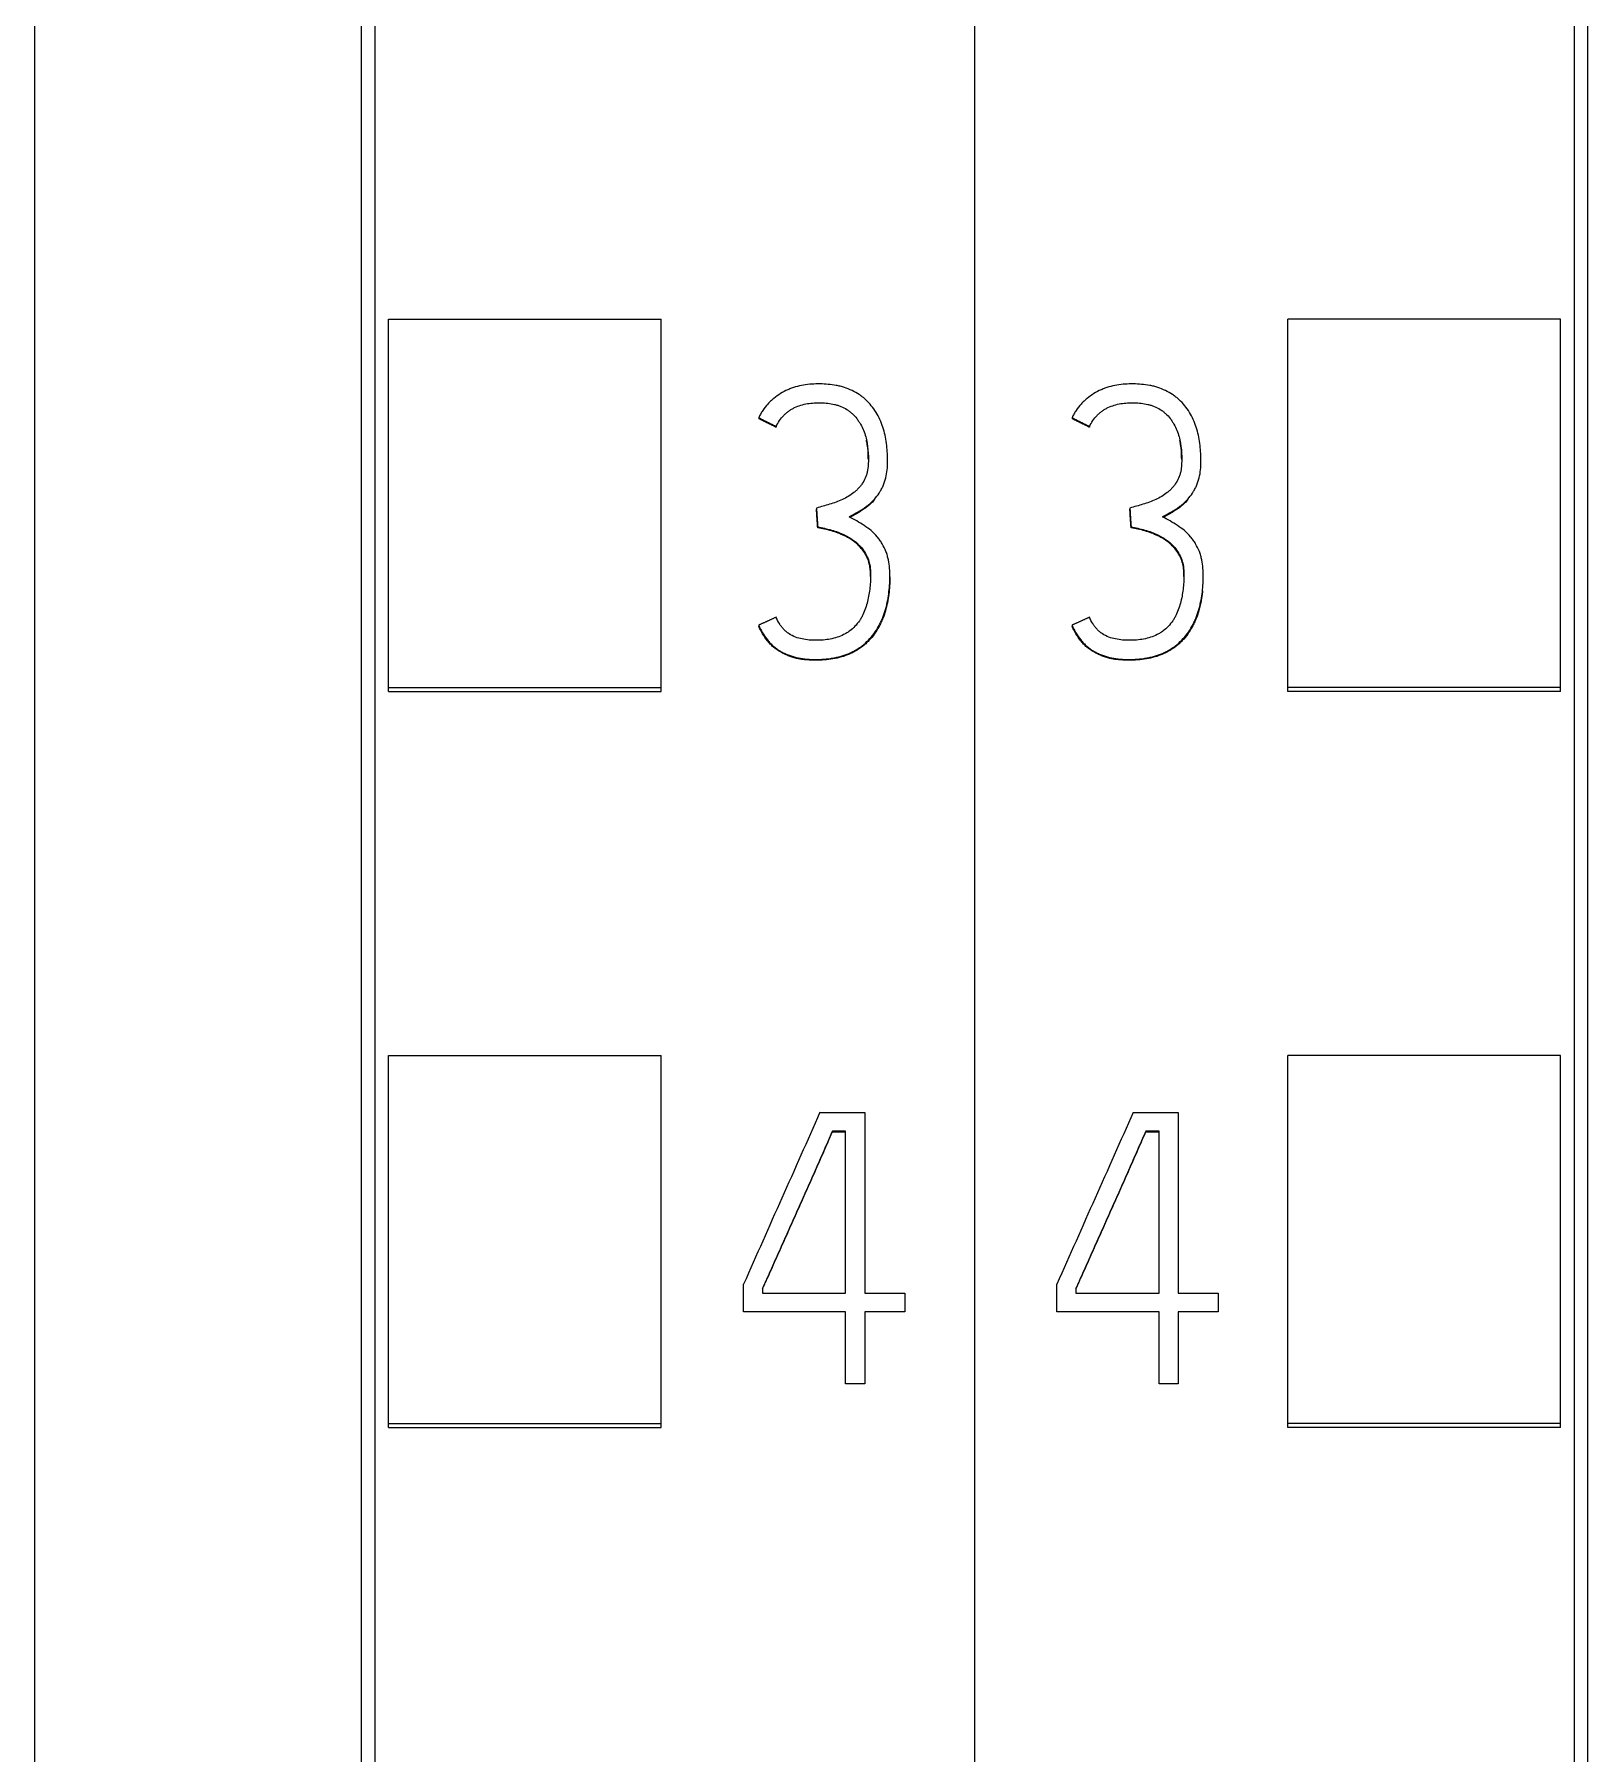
# Model space of a CAD drawing. Header units: millimetres. Extents: x 4137 to 6698, y 1400 to 3585.
# Drawn here: x 5243.75 to 5255.15, y 3330.13 to 3342.75 of the extents above; entities that cross this region are included whole.
import ezdxf

# ---------------------------------------------------------------- set-up
doc = ezdxf.new("R2010")
doc.units = ezdxf.units.MM
doc.layers.add('000-PI-Oprema', color=30, linetype='Continuous', lineweight=5)

msp = doc.modelspace()

# ---------------------------------------------------------------- linework, layer by layer
at = {"layer": '000-PI-Oprema', "color": 0, "linetype": 'ByBlock', "lineweight": 0}
for p, q in [((5250.648, 3360.459), (5250.648, 3247.041)), ((5250.648, 3360.459), (5250.648, 3247.041)), ((5246.248, 3249.363), (5246.248, 3358.178)), ((5255.048, 3358.178), (5255.048, 3249.363)), ((5246.348, 3337.956), (5246.348, 3340.659)), ((5246.348, 3340.659), (5248.348, 3340.659)), ((5248.348, 3337.956), (5248.348, 3340.659)), ((5252.948, 3337.956), (5252.948, 3340.659)), ((5254.948, 3340.659), (5252.948, 3340.659)), ((5254.948, 3337.956), (5254.948, 3340.659)), ((5249.064, 3339.936), (5249.064, 3339.929)), ((5251.364, 3339.936), (5251.364, 3339.929)), ((5249.192, 3339.872), (5249.192, 3339.866)), ((5251.492, 3339.872), (5251.492, 3339.866)), ((5250.01, 3339.618), (5250.01, 3339.624)), ((5252.31, 3339.618), (5252.31, 3339.624)), ((5249.488, 3339.273), (5249.488, 3339.266)), ((5251.788, 3339.273), (5251.788, 3339.266)), ((5249.497, 3339.135), (5249.497, 3339.128)), ((5251.797, 3339.135), (5251.797, 3339.128)), ((5250.027, 3338.768), (5250.027, 3338.774)), ((5252.327, 3338.768), (5252.327, 3338.774)), ((5249.064, 3338.414), (5249.064, 3338.407)), ((5251.364, 3338.414), (5251.364, 3338.407)), ((5246.348, 3337.927), (5246.348, 3337.956)), ((5246.348, 3337.956), (5248.348, 3337.956)), ((5246.348, 3337.927), (5248.348, 3337.927)), ((5248.348, 3337.927), (5248.348, 3337.956)), ((5252.948, 3337.927), (5252.948, 3337.956)), ((5254.948, 3337.956), (5252.948, 3337.956)), ((5254.948, 3337.927), (5252.948, 3337.927)), ((5254.948, 3337.927), (5254.948, 3337.956)), ((5246.348, 3332.555), (5246.348, 3335.257)), ((5246.348, 3335.257), (5248.348, 3335.257)), ((5248.348, 3332.555), (5248.348, 3335.257)), ((5252.948, 3332.555), (5252.948, 3335.257)), ((5254.948, 3335.257), (5252.948, 3335.257)), ((5254.948, 3332.555), (5254.948, 3335.257)), ((5249.513, 3334.839), (5249.843, 3334.839)), ((5249.843, 3334.839), (5249.843, 3333.513)), ((5251.813, 3334.839), (5252.143, 3334.839)), ((5252.143, 3334.839), (5252.143, 3333.513)), ((5249.605, 3334.701), (5249.605, 3334.695)), ((5249.702, 3334.701), (5249.605, 3334.701)), ((5249.605, 3334.695), (5249.702, 3334.695)), ((5249.702, 3333.513), (5249.702, 3334.701)), ((5251.905, 3334.701), (5251.905, 3334.695)), ((5252.002, 3334.701), (5251.905, 3334.701)), ((5251.905, 3334.695), (5252.002, 3334.695)), ((5252.002, 3333.513), (5252.002, 3334.701)), ((5248.953, 3333.375), (5248.953, 3333.579)), ((5249.092, 3333.549), (5249.092, 3333.513)), ((5249.092, 3333.513), (5249.702, 3333.513)), ((5249.843, 3333.513), (5250.137, 3333.513)), ((5250.137, 3333.513), (5250.137, 3333.375)), ((5251.253, 3333.375), (5251.253, 3333.579)), ((5251.392, 3333.549), (5251.392, 3333.513)), ((5251.392, 3333.513), (5252.002, 3333.513)), ((5252.143, 3333.513), (5252.437, 3333.513)), ((5252.437, 3333.513), (5252.437, 3333.375)), ((5249.702, 3333.375), (5248.953, 3333.375)), ((5249.702, 3332.847), (5249.702, 3333.375)), ((5249.843, 3333.375), (5249.843, 3332.847)), ((5250.137, 3333.375), (5249.843, 3333.375)), ((5252.002, 3333.375), (5251.253, 3333.375)), ((5252.002, 3332.847), (5252.002, 3333.375)), ((5252.143, 3333.375), (5252.143, 3332.847)), ((5252.437, 3333.375), (5252.143, 3333.375)), ((5249.843, 3332.847), (5249.702, 3332.847)), ((5252.143, 3332.847), (5252.002, 3332.847)), ((5246.348, 3332.527), (5246.348, 3332.555)), ((5246.348, 3332.555), (5248.348, 3332.555)), ((5246.348, 3332.527), (5248.348, 3332.527)), ((5248.348, 3332.527), (5248.348, 3332.555)), ((5252.948, 3332.527), (5252.948, 3332.555)), ((5254.948, 3332.555), (5252.948, 3332.555)), ((5254.948, 3332.527), (5252.948, 3332.527)), ((5254.948, 3332.527), (5254.948, 3332.555))]:
    msp.add_line(p, q, dxfattribs=at)
at = {"layer": '000-PI-Oprema', "color": 18, "linetype": 'ByBlock', "lineweight": 0, "true_color": 0x000000}
for centre, major_axis, ratio, start_param, end_param in [((5234.589, 3236.424), (452.614, 1023.309), 0.023466, 1.484858, 1.486095), ((5237.794, 3242.471), (438.421, 990.891), 0.022739, 1.487509, 1.488786)]:
    msp.add_ellipse(centre, major_axis=major_axis, ratio=ratio, start_param=start_param, end_param=end_param, dxfattribs=at)
at = {"layer": '000-PI-Oprema', "color": 0, "linetype": 'ByBlock', "lineweight": 0}
for points, knots in [([(5246.148, 3249.078), (5246.148, 3252.418), (5246.148, 3260.383), (5246.148, 3273.023), (5246.148, 3288.509), (5246.148, 3302.803), (5246.148, 3317.013), (5246.148, 3331.58), (5246.148, 3345.75), (5246.148, 3355.32), (5246.148, 3358.364)], [0, 0, 0, 0, 0.091483, 0.21812, 0.346206, 0.515858, 0.610111, 0.736264, 0.916066, 1, 1, 1, 1]), ([(5255.148, 3358.364), (5255.148, 3355.32), (5255.148, 3345.75), (5255.148, 3331.58), (5255.148, 3317.013), (5255.148, 3302.803), (5255.148, 3288.509), (5255.148, 3273.023), (5255.148, 3260.383), (5255.148, 3252.418), (5255.148, 3249.078)], [0, 0, 0, 0, 0.083934, 0.263736, 0.389889, 0.484142, 0.653794, 0.78188, 0.908517, 1, 1, 1, 1]), ([(5243.748, 3355.298), (5243.748, 3353.275), (5243.748, 3344.726), (5243.748, 3331.58), (5243.748, 3317.013), (5243.748, 3302.803), (5243.748, 3288.509), (5243.748, 3273.023), (5243.748, 3260.265), (5243.748, 3251.383), (5243.748, 3247.126), (5243.748, 3246.328)], [0, 0, 0, 0, 0.055935, 0.236292, 0.362833, 0.457376, 0.627551, 0.756032, 0.883059, 0.978086, 1, 1, 1, 1]), ([(5249.727, 3339.209), (5249.745, 3339.218), (5249.763, 3339.228), (5249.797, 3339.247), (5249.814, 3339.257), (5249.839, 3339.274), (5249.847, 3339.28), (5249.863, 3339.292), (5249.871, 3339.298), (5249.886, 3339.311), (5249.893, 3339.318), (5249.907, 3339.332), (5249.914, 3339.34), (5249.934, 3339.363), (5249.946, 3339.379), (5249.961, 3339.405), (5249.966, 3339.414), (5249.975, 3339.432), (5249.979, 3339.441), (5249.99, 3339.47), (5249.996, 3339.489), (5250.004, 3339.528), (5250.007, 3339.548), (5250.009, 3339.589), (5250.01, 3339.609), (5250.01, 3339.649), (5250.009, 3339.669), (5250.005, 3339.728), (5250, 3339.768), (5249.987, 3339.827), (5249.981, 3339.847), (5249.969, 3339.885), (5249.955, 3339.923), (5249.936, 3339.958), (5249.915, 3339.993), (5249.903, 3340.009), (5249.878, 3340.04), (5249.857, 3340.062), (5249.834, 3340.082), (5249.818, 3340.094), (5249.81, 3340.1), (5249.768, 3340.128), (5249.731, 3340.145), (5249.683, 3340.161), (5249.673, 3340.164), (5249.653, 3340.169), (5249.624, 3340.175), (5249.574, 3340.182), (5249.534, 3340.184), (5249.493, 3340.184), (5249.473, 3340.184), (5249.413, 3340.18), (5249.373, 3340.173), (5249.325, 3340.159), (5249.315, 3340.156), (5249.296, 3340.149), (5249.287, 3340.145), (5249.259, 3340.133), (5249.223, 3340.114), (5249.19, 3340.091), (5249.166, 3340.072), (5249.159, 3340.065), (5249.144, 3340.051), (5249.137, 3340.044), (5249.117, 3340.021), (5249.104, 3340.006), (5249.088, 3339.981), (5249.082, 3339.972), (5249.073, 3339.954), (5249.068, 3339.945), (5249.064, 3339.936)], [0, 0, 0, 0, 0.03125, 0.03125, 0.0625, 0.0625, 0.078125, 0.078125, 0.09375, 0.09375, 0.109375, 0.109375, 0.125, 0.125, 0.15625, 0.15625, 0.171875, 0.171875, 0.1875, 0.1875, 0.21875, 0.21875, 0.25, 0.25, 0.28125, 0.28125, 0.3125, 0.3125, 0.375, 0.375, 0.40625, 0.40625, 0.4375, 0.46875, 0.46875, 0.5, 0.5, 0.53125, 0.546875, 0.546875, 0.5625, 0.5625, 0.625, 0.625, 0.640625, 0.640625, 0.65625, 0.6875, 0.71875, 0.71875, 0.75, 0.75, 0.8125, 0.8125, 0.828125, 0.828125, 0.84375, 0.84375, 0.875, 0.90625, 0.90625, 0.921875, 0.921875, 0.9375, 0.9375, 0.96875, 0.96875, 0.984375, 0.984375, 1, 1, 1, 1]), ([(5252.027, 3339.209), (5252.045, 3339.218), (5252.063, 3339.228), (5252.097, 3339.247), (5252.114, 3339.257), (5252.139, 3339.274), (5252.147, 3339.28), (5252.163, 3339.292), (5252.171, 3339.298), (5252.186, 3339.311), (5252.193, 3339.318), (5252.207, 3339.332), (5252.214, 3339.34), (5252.234, 3339.363), (5252.246, 3339.379), (5252.261, 3339.405), (5252.266, 3339.414), (5252.275, 3339.432), (5252.279, 3339.441), (5252.29, 3339.47), (5252.296, 3339.489), (5252.304, 3339.528), (5252.307, 3339.548), (5252.309, 3339.589), (5252.31, 3339.609), (5252.31, 3339.649), (5252.309, 3339.669), (5252.305, 3339.728), (5252.3, 3339.768), (5252.287, 3339.827), (5252.281, 3339.847), (5252.269, 3339.885), (5252.255, 3339.923), (5252.236, 3339.958), (5252.215, 3339.993), (5252.203, 3340.009), (5252.178, 3340.04), (5252.157, 3340.062), (5252.134, 3340.082), (5252.118, 3340.094), (5252.11, 3340.1), (5252.068, 3340.128), (5252.031, 3340.145), (5251.983, 3340.161), (5251.973, 3340.164), (5251.953, 3340.169), (5251.924, 3340.175), (5251.874, 3340.182), (5251.834, 3340.184), (5251.793, 3340.184), (5251.773, 3340.184), (5251.713, 3340.18), (5251.673, 3340.173), (5251.625, 3340.159), (5251.615, 3340.156), (5251.596, 3340.149), (5251.587, 3340.145), (5251.559, 3340.133), (5251.523, 3340.114), (5251.49, 3340.091), (5251.466, 3340.072), (5251.459, 3340.065), (5251.444, 3340.051), (5251.437, 3340.044), (5251.417, 3340.021), (5251.404, 3340.006), (5251.388, 3339.981), (5251.382, 3339.972), (5251.373, 3339.954), (5251.368, 3339.945), (5251.364, 3339.936)], [0, 0, 0, 0, 0.03125, 0.03125, 0.0625, 0.0625, 0.078125, 0.078125, 0.09375, 0.09375, 0.109375, 0.109375, 0.125, 0.125, 0.15625, 0.15625, 0.171875, 0.171875, 0.1875, 0.1875, 0.21875, 0.21875, 0.25, 0.25, 0.28125, 0.28125, 0.3125, 0.3125, 0.375, 0.375, 0.40625, 0.40625, 0.4375, 0.46875, 0.46875, 0.5, 0.5, 0.53125, 0.546875, 0.546875, 0.5625, 0.5625, 0.625, 0.625, 0.640625, 0.640625, 0.65625, 0.6875, 0.71875, 0.71875, 0.75, 0.75, 0.8125, 0.8125, 0.828125, 0.828125, 0.84375, 0.84375, 0.875, 0.90625, 0.90625, 0.921875, 0.921875, 0.9375, 0.9375, 0.96875, 0.96875, 0.984375, 0.984375, 1, 1, 1, 1]), ([(5249.192, 3339.872), (5249.199, 3339.887), (5249.207, 3339.901), (5249.226, 3339.928), (5249.236, 3339.941), (5249.253, 3339.959), (5249.259, 3339.964), (5249.272, 3339.975), (5249.278, 3339.98), (5249.292, 3339.99), (5249.298, 3339.995), (5249.313, 3340.003), (5249.32, 3340.007), (5249.342, 3340.018), (5249.358, 3340.023), (5249.39, 3340.033), (5249.406, 3340.037), (5249.438, 3340.042), (5249.455, 3340.044), (5249.488, 3340.046), (5249.505, 3340.046), (5249.554, 3340.045), (5249.587, 3340.042), (5249.628, 3340.032), (5249.636, 3340.03), (5249.651, 3340.025), (5249.659, 3340.022), (5249.682, 3340.013), (5249.697, 3340.006), (5249.718, 3339.992), (5249.725, 3339.987), (5249.738, 3339.977), (5249.744, 3339.972), (5249.763, 3339.955), (5249.774, 3339.943), (5249.789, 3339.923), (5249.794, 3339.916), (5249.803, 3339.903), (5249.816, 3339.882), (5249.827, 3339.859), (5249.84, 3339.829), (5249.845, 3339.813), (5249.854, 3339.781), (5249.857, 3339.765), (5249.865, 3339.717), (5249.868, 3339.684), (5249.869, 3339.634), (5249.869, 3339.618), (5249.867, 3339.585), (5249.866, 3339.569), (5249.862, 3339.544), (5249.86, 3339.536), (5249.856, 3339.52), (5249.853, 3339.512), (5249.845, 3339.489), (5249.837, 3339.474), (5249.824, 3339.453), (5249.819, 3339.446), (5249.809, 3339.433), (5249.804, 3339.427), (5249.793, 3339.414), (5249.787, 3339.408), (5249.775, 3339.397), (5249.769, 3339.392), (5249.749, 3339.376), (5249.736, 3339.367), (5249.707, 3339.35), (5249.693, 3339.342), (5249.663, 3339.328), (5249.647, 3339.322), (5249.616, 3339.311), (5249.6, 3339.306), (5249.552, 3339.292), (5249.52, 3339.282), (5249.488, 3339.273)], [0, 0, 0, 0, 0.03125, 0.03125, 0.0625, 0.0625, 0.078125, 0.078125, 0.09375, 0.09375, 0.109375, 0.109375, 0.125, 0.125, 0.15625, 0.15625, 0.1875, 0.1875, 0.21875, 0.21875, 0.25, 0.25, 0.3125, 0.3125, 0.328125, 0.328125, 0.34375, 0.34375, 0.375, 0.375, 0.390625, 0.390625, 0.40625, 0.40625, 0.4375, 0.4375, 0.453125, 0.453125, 0.46875, 0.5, 0.5, 0.53125, 0.53125, 0.5625, 0.5625, 0.625, 0.625, 0.65625, 0.65625, 0.6875, 0.6875, 0.703125, 0.703125, 0.71875, 0.71875, 0.75, 0.75, 0.765625, 0.765625, 0.78125, 0.78125, 0.796875, 0.796875, 0.8125, 0.8125, 0.84375, 0.84375, 0.875, 0.875, 0.90625, 0.90625, 0.9375, 0.9375, 1, 1, 1, 1]), ([(5251.492, 3339.872), (5251.499, 3339.887), (5251.507, 3339.901), (5251.526, 3339.928), (5251.536, 3339.941), (5251.553, 3339.959), (5251.559, 3339.964), (5251.572, 3339.975), (5251.578, 3339.98), (5251.592, 3339.99), (5251.598, 3339.995), (5251.613, 3340.003), (5251.62, 3340.007), (5251.642, 3340.018), (5251.658, 3340.023), (5251.69, 3340.033), (5251.706, 3340.037), (5251.738, 3340.042), (5251.755, 3340.044), (5251.788, 3340.046), (5251.805, 3340.046), (5251.854, 3340.045), (5251.887, 3340.042), (5251.928, 3340.032), (5251.936, 3340.03), (5251.951, 3340.025), (5251.959, 3340.022), (5251.982, 3340.013), (5251.997, 3340.006), (5252.018, 3339.992), (5252.025, 3339.987), (5252.038, 3339.977), (5252.044, 3339.972), (5252.063, 3339.955), (5252.074, 3339.943), (5252.089, 3339.923), (5252.094, 3339.916), (5252.103, 3339.903), (5252.116, 3339.882), (5252.127, 3339.859), (5252.14, 3339.829), (5252.145, 3339.813), (5252.154, 3339.781), (5252.157, 3339.765), (5252.165, 3339.717), (5252.168, 3339.684), (5252.169, 3339.634), (5252.169, 3339.618), (5252.167, 3339.585), (5252.166, 3339.569), (5252.162, 3339.544), (5252.16, 3339.536), (5252.156, 3339.52), (5252.153, 3339.512), (5252.145, 3339.489), (5252.137, 3339.474), (5252.124, 3339.453), (5252.119, 3339.446), (5252.109, 3339.433), (5252.104, 3339.427), (5252.093, 3339.414), (5252.087, 3339.408), (5252.075, 3339.397), (5252.069, 3339.392), (5252.049, 3339.376), (5252.036, 3339.367), (5252.007, 3339.35), (5251.993, 3339.342), (5251.963, 3339.328), (5251.947, 3339.322), (5251.916, 3339.311), (5251.9, 3339.306), (5251.852, 3339.292), (5251.82, 3339.282), (5251.788, 3339.273)], [0, 0, 0, 0, 0.03125, 0.03125, 0.0625, 0.0625, 0.078125, 0.078125, 0.09375, 0.09375, 0.109375, 0.109375, 0.125, 0.125, 0.15625, 0.15625, 0.1875, 0.1875, 0.21875, 0.21875, 0.25, 0.25, 0.3125, 0.3125, 0.328125, 0.328125, 0.34375, 0.34375, 0.375, 0.375, 0.390625, 0.390625, 0.40625, 0.40625, 0.4375, 0.4375, 0.453125, 0.453125, 0.46875, 0.5, 0.5, 0.53125, 0.53125, 0.5625, 0.5625, 0.625, 0.625, 0.65625, 0.65625, 0.6875, 0.6875, 0.703125, 0.703125, 0.71875, 0.71875, 0.75, 0.75, 0.765625, 0.765625, 0.78125, 0.78125, 0.796875, 0.796875, 0.8125, 0.8125, 0.84375, 0.84375, 0.875, 0.875, 0.90625, 0.90625, 0.9375, 0.9375, 1, 1, 1, 1]), ([(5249.869, 3339.629), (5249.869, 3339.633), (5249.868, 3339.637), (5249.868, 3339.674), (5249.866, 3339.707), (5249.859, 3339.75), (5249.857, 3339.761), (5249.854, 3339.772)], [0, 0, 0, 0, 0.087818, 0.087818, 0.771228, 0.771228, 1, 1, 1, 1]), ([(5252.169, 3339.629), (5252.169, 3339.633), (5252.168, 3339.637), (5252.168, 3339.674), (5252.166, 3339.707), (5252.159, 3339.75), (5252.157, 3339.761), (5252.154, 3339.772)], [0, 0, 0, 0, 0.087818, 0.087818, 0.771228, 0.771228, 1, 1, 1, 1]), ([(5249.916, 3339.335), (5249.904, 3339.323), (5249.892, 3339.311), (5249.872, 3339.293), (5249.864, 3339.286), (5249.848, 3339.274), (5249.84, 3339.268), (5249.815, 3339.252), (5249.798, 3339.241), (5249.763, 3339.221), (5249.745, 3339.212), (5249.727, 3339.203)], [0, 0, 0, 0, 0.218648, 0.218648, 0.348874, 0.348874, 0.479099, 0.479099, 0.739549, 0.739549, 1, 1, 1, 1]), ([(5252.216, 3339.335), (5252.204, 3339.323), (5252.192, 3339.311), (5252.172, 3339.293), (5252.164, 3339.286), (5252.148, 3339.274), (5252.14, 3339.268), (5252.115, 3339.252), (5252.098, 3339.241), (5252.063, 3339.221), (5252.045, 3339.212), (5252.027, 3339.203)], [0, 0, 0, 0, 0.218648, 0.218648, 0.348874, 0.348874, 0.479099, 0.479099, 0.739549, 0.739549, 1, 1, 1, 1]), ([(5249.064, 3338.414), (5249.072, 3338.394), (5249.082, 3338.376), (5249.103, 3338.339), (5249.114, 3338.322), (5249.134, 3338.297), (5249.141, 3338.289), (5249.156, 3338.274), (5249.164, 3338.267), (5249.188, 3338.246), (5249.205, 3338.234), (5249.232, 3338.218), (5249.242, 3338.213), (5249.261, 3338.204), (5249.27, 3338.2), (5249.299, 3338.188), (5249.319, 3338.182), (5249.36, 3338.172), (5249.381, 3338.169), (5249.423, 3338.164), (5249.444, 3338.163), (5249.486, 3338.162), (5249.507, 3338.162), (5249.549, 3338.165), (5249.57, 3338.167), (5249.601, 3338.171), (5249.612, 3338.173), (5249.632, 3338.177), (5249.643, 3338.179), (5249.673, 3338.187), (5249.693, 3338.194), (5249.722, 3338.205), (5249.732, 3338.209), (5249.751, 3338.218), (5249.761, 3338.223), (5249.788, 3338.238), (5249.806, 3338.25), (5249.839, 3338.275), (5249.855, 3338.289), (5249.884, 3338.319), (5249.898, 3338.335), (5249.923, 3338.369), (5249.934, 3338.387), (5249.949, 3338.414), (5249.954, 3338.424), (5249.963, 3338.442), (5249.968, 3338.452), (5249.988, 3338.501), (5249.999, 3338.541), (5250.012, 3338.602), (5250.015, 3338.623), (5250.021, 3338.664), (5250.023, 3338.685), (5250.026, 3338.727), (5250.026, 3338.748), (5250.027, 3338.789), (5250.026, 3338.81), (5250.023, 3338.852), (5250.02, 3338.872), (5250.014, 3338.903), (5250.011, 3338.913), (5250.005, 3338.934), (5250.002, 3338.944), (5249.99, 3338.973), (5249.981, 3338.993), (5249.965, 3339.02), (5249.96, 3339.029), (5249.947, 3339.046), (5249.941, 3339.055), (5249.92, 3339.079), (5249.905, 3339.094), (5249.873, 3339.121), (5249.855, 3339.133), (5249.82, 3339.157), (5249.801, 3339.168), (5249.765, 3339.189), (5249.746, 3339.199), (5249.727, 3339.209)], [0, 0, 0, 0, 0.03125, 0.03125, 0.0625, 0.0625, 0.078125, 0.078125, 0.09375, 0.09375, 0.125, 0.125, 0.140625, 0.140625, 0.15625, 0.15625, 0.1875, 0.1875, 0.21875, 0.21875, 0.25, 0.25, 0.28125, 0.28125, 0.3125, 0.3125, 0.328125, 0.328125, 0.34375, 0.34375, 0.375, 0.375, 0.390625, 0.390625, 0.40625, 0.40625, 0.4375, 0.4375, 0.46875, 0.46875, 0.5, 0.5, 0.53125, 0.53125, 0.546875, 0.546875, 0.5625, 0.5625, 0.625, 0.625, 0.65625, 0.65625, 0.6875, 0.6875, 0.71875, 0.71875, 0.75, 0.75, 0.78125, 0.78125, 0.796875, 0.796875, 0.8125, 0.8125, 0.84375, 0.84375, 0.859375, 0.859375, 0.875, 0.875, 0.90625, 0.90625, 0.9375, 0.9375, 0.96875, 0.96875, 1, 1, 1, 1]), ([(5251.364, 3338.414), (5251.372, 3338.394), (5251.382, 3338.376), (5251.403, 3338.339), (5251.414, 3338.322), (5251.434, 3338.297), (5251.441, 3338.289), (5251.456, 3338.274), (5251.464, 3338.267), (5251.488, 3338.246), (5251.505, 3338.234), (5251.532, 3338.218), (5251.542, 3338.213), (5251.561, 3338.204), (5251.57, 3338.2), (5251.599, 3338.188), (5251.619, 3338.182), (5251.66, 3338.172), (5251.681, 3338.169), (5251.723, 3338.164), (5251.744, 3338.163), (5251.786, 3338.162), (5251.807, 3338.162), (5251.849, 3338.165), (5251.87, 3338.167), (5251.901, 3338.171), (5251.912, 3338.173), (5251.932, 3338.177), (5251.943, 3338.179), (5251.973, 3338.187), (5251.993, 3338.194), (5252.022, 3338.205), (5252.032, 3338.209), (5252.051, 3338.218), (5252.061, 3338.223), (5252.088, 3338.238), (5252.106, 3338.25), (5252.139, 3338.275), (5252.155, 3338.289), (5252.184, 3338.319), (5252.198, 3338.335), (5252.223, 3338.369), (5252.234, 3338.387), (5252.249, 3338.414), (5252.254, 3338.424), (5252.263, 3338.442), (5252.268, 3338.452), (5252.288, 3338.501), (5252.299, 3338.541), (5252.312, 3338.602), (5252.315, 3338.623), (5252.321, 3338.664), (5252.323, 3338.685), (5252.326, 3338.727), (5252.326, 3338.748), (5252.327, 3338.789), (5252.326, 3338.81), (5252.323, 3338.852), (5252.32, 3338.872), (5252.314, 3338.903), (5252.311, 3338.913), (5252.305, 3338.934), (5252.302, 3338.944), (5252.29, 3338.973), (5252.281, 3338.993), (5252.265, 3339.02), (5252.26, 3339.029), (5252.247, 3339.046), (5252.241, 3339.055), (5252.22, 3339.079), (5252.205, 3339.094), (5252.173, 3339.121), (5252.155, 3339.133), (5252.12, 3339.157), (5252.101, 3339.168), (5252.065, 3339.189), (5252.046, 3339.199), (5252.027, 3339.209)], [0, 0, 0, 0, 0.03125, 0.03125, 0.0625, 0.0625, 0.078125, 0.078125, 0.09375, 0.09375, 0.125, 0.125, 0.140625, 0.140625, 0.15625, 0.15625, 0.1875, 0.1875, 0.21875, 0.21875, 0.25, 0.25, 0.28125, 0.28125, 0.3125, 0.3125, 0.328125, 0.328125, 0.34375, 0.34375, 0.375, 0.375, 0.390625, 0.390625, 0.40625, 0.40625, 0.4375, 0.4375, 0.46875, 0.46875, 0.5, 0.5, 0.53125, 0.53125, 0.546875, 0.546875, 0.5625, 0.5625, 0.625, 0.625, 0.65625, 0.65625, 0.6875, 0.6875, 0.71875, 0.71875, 0.75, 0.75, 0.78125, 0.78125, 0.796875, 0.796875, 0.8125, 0.8125, 0.84375, 0.84375, 0.859375, 0.859375, 0.875, 0.875, 0.90625, 0.90625, 0.9375, 0.9375, 0.96875, 0.96875, 1, 1, 1, 1]), ([(5249.497, 3339.135), (5249.531, 3339.129), (5249.564, 3339.121), (5249.614, 3339.107), (5249.63, 3339.102), (5249.662, 3339.09), (5249.678, 3339.084), (5249.702, 3339.072), (5249.709, 3339.068), (5249.724, 3339.06), (5249.732, 3339.055), (5249.754, 3339.041), (5249.768, 3339.031), (5249.787, 3339.014), (5249.794, 3339.008), (5249.806, 3338.996), (5249.812, 3338.989), (5249.828, 3338.97), (5249.838, 3338.956), (5249.851, 3338.933), (5249.855, 3338.926), (5249.863, 3338.91), (5249.866, 3338.902), (5249.874, 3338.878), (5249.878, 3338.861), (5249.884, 3338.827), (5249.885, 3338.81), (5249.885, 3338.775), (5249.885, 3338.758), (5249.883, 3338.707), (5249.879, 3338.673), (5249.87, 3338.622), (5249.867, 3338.605), (5249.858, 3338.572), (5249.854, 3338.555), (5249.842, 3338.522), (5249.836, 3338.506), (5249.825, 3338.483), (5249.821, 3338.475), (5249.812, 3338.46), (5249.808, 3338.453), (5249.783, 3338.417), (5249.76, 3338.392), (5249.725, 3338.366), (5249.717, 3338.361), (5249.703, 3338.352), (5249.695, 3338.348), (5249.672, 3338.337), (5249.656, 3338.33), (5249.623, 3338.32), (5249.606, 3338.315), (5249.572, 3338.309), (5249.538, 3338.304), (5249.503, 3338.303), (5249.468, 3338.303), (5249.451, 3338.304), (5249.417, 3338.306), (5249.4, 3338.309), (5249.366, 3338.316), (5249.349, 3338.32), (5249.317, 3338.333), (5249.301, 3338.341), (5249.279, 3338.355), (5249.273, 3338.361), (5249.259, 3338.372), (5249.253, 3338.378), (5249.241, 3338.391), (5249.236, 3338.397), (5249.225, 3338.411), (5249.22, 3338.418), (5249.206, 3338.44), (5249.198, 3338.456), (5249.192, 3338.472)], [0, 0, 0, 0, 0.0625, 0.0625, 0.09375, 0.09375, 0.125, 0.125, 0.140625, 0.140625, 0.15625, 0.15625, 0.1875, 0.1875, 0.203125, 0.203125, 0.21875, 0.21875, 0.25, 0.25, 0.265625, 0.265625, 0.28125, 0.28125, 0.3125, 0.3125, 0.34375, 0.34375, 0.375, 0.375, 0.4375, 0.4375, 0.46875, 0.46875, 0.5, 0.5, 0.53125, 0.53125, 0.546875, 0.546875, 0.5625, 0.5625, 0.625, 0.625, 0.640625, 0.640625, 0.65625, 0.65625, 0.6875, 0.6875, 0.71875, 0.71875, 0.75, 0.78125, 0.78125, 0.8125, 0.8125, 0.84375, 0.84375, 0.875, 0.875, 0.90625, 0.90625, 0.921875, 0.921875, 0.9375, 0.9375, 0.953125, 0.953125, 0.96875, 0.96875, 1, 1, 1, 1]), ([(5249.885, 3338.771), (5249.885, 3338.776), (5249.885, 3338.781), (5249.885, 3338.795), (5249.884, 3338.804), (5249.883, 3338.821), (5249.882, 3338.829), (5249.878, 3338.855), (5249.874, 3338.872), (5249.866, 3338.896), (5249.862, 3338.904), (5249.855, 3338.92), (5249.851, 3338.927), (5249.838, 3338.95), (5249.828, 3338.964), (5249.806, 3338.99), (5249.794, 3339.003), (5249.767, 3339.025), (5249.754, 3339.035), (5249.724, 3339.054), (5249.709, 3339.062), (5249.678, 3339.077), (5249.662, 3339.084), (5249.63, 3339.096), (5249.614, 3339.101), (5249.564, 3339.115), (5249.531, 3339.123), (5249.497, 3339.128)], [0, 0, 0, 0, 0.026635, 0.026635, 0.070879, 0.070879, 0.115123, 0.115123, 0.20361, 0.20361, 0.247854, 0.247854, 0.292098, 0.292098, 0.380586, 0.380586, 0.469074, 0.469074, 0.557561, 0.557561, 0.646049, 0.646049, 0.734537, 0.734537, 0.823025, 0.823025, 1, 1, 1, 1]), ([(5251.797, 3339.135), (5251.831, 3339.129), (5251.864, 3339.121), (5251.914, 3339.107), (5251.93, 3339.102), (5251.962, 3339.09), (5251.978, 3339.084), (5252.002, 3339.072), (5252.009, 3339.068), (5252.024, 3339.06), (5252.032, 3339.055), (5252.054, 3339.041), (5252.068, 3339.031), (5252.087, 3339.014), (5252.094, 3339.008), (5252.106, 3338.996), (5252.112, 3338.989), (5252.128, 3338.97), (5252.138, 3338.956), (5252.151, 3338.933), (5252.155, 3338.926), (5252.163, 3338.91), (5252.166, 3338.902), (5252.174, 3338.878), (5252.178, 3338.861), (5252.184, 3338.827), (5252.185, 3338.81), (5252.185, 3338.775), (5252.185, 3338.758), (5252.183, 3338.707), (5252.179, 3338.673), (5252.17, 3338.622), (5252.167, 3338.605), (5252.158, 3338.572), (5252.154, 3338.555), (5252.142, 3338.522), (5252.136, 3338.506), (5252.125, 3338.483), (5252.121, 3338.475), (5252.112, 3338.46), (5252.108, 3338.453), (5252.083, 3338.417), (5252.06, 3338.392), (5252.025, 3338.366), (5252.017, 3338.361), (5252.003, 3338.352), (5251.995, 3338.348), (5251.972, 3338.337), (5251.956, 3338.33), (5251.923, 3338.32), (5251.906, 3338.315), (5251.872, 3338.309), (5251.838, 3338.304), (5251.803, 3338.303), (5251.768, 3338.303), (5251.751, 3338.304), (5251.717, 3338.306), (5251.7, 3338.309), (5251.666, 3338.316), (5251.649, 3338.32), (5251.617, 3338.333), (5251.601, 3338.341), (5251.579, 3338.355), (5251.573, 3338.361), (5251.559, 3338.372), (5251.553, 3338.378), (5251.541, 3338.391), (5251.536, 3338.397), (5251.525, 3338.411), (5251.52, 3338.418), (5251.506, 3338.44), (5251.498, 3338.456), (5251.492, 3338.472)], [0, 0, 0, 0, 0.0625, 0.0625, 0.09375, 0.09375, 0.125, 0.125, 0.140625, 0.140625, 0.15625, 0.15625, 0.1875, 0.1875, 0.203125, 0.203125, 0.21875, 0.21875, 0.25, 0.25, 0.265625, 0.265625, 0.28125, 0.28125, 0.3125, 0.3125, 0.34375, 0.34375, 0.375, 0.375, 0.4375, 0.4375, 0.46875, 0.46875, 0.5, 0.5, 0.53125, 0.53125, 0.546875, 0.546875, 0.5625, 0.5625, 0.625, 0.625, 0.640625, 0.640625, 0.65625, 0.65625, 0.6875, 0.6875, 0.71875, 0.71875, 0.75, 0.78125, 0.78125, 0.8125, 0.8125, 0.84375, 0.84375, 0.875, 0.875, 0.90625, 0.90625, 0.921875, 0.921875, 0.9375, 0.9375, 0.953125, 0.953125, 0.96875, 0.96875, 1, 1, 1, 1]), ([(5252.185, 3338.771), (5252.185, 3338.776), (5252.185, 3338.781), (5252.185, 3338.795), (5252.184, 3338.804), (5252.183, 3338.821), (5252.182, 3338.829), (5252.178, 3338.855), (5252.174, 3338.872), (5252.166, 3338.896), (5252.162, 3338.904), (5252.155, 3338.92), (5252.151, 3338.927), (5252.138, 3338.95), (5252.128, 3338.964), (5252.106, 3338.99), (5252.094, 3339.003), (5252.067, 3339.025), (5252.054, 3339.035), (5252.024, 3339.054), (5252.009, 3339.062), (5251.978, 3339.077), (5251.962, 3339.084), (5251.93, 3339.096), (5251.914, 3339.101), (5251.864, 3339.115), (5251.831, 3339.123), (5251.797, 3339.128)], [0, 0, 0, 0, 0.026635, 0.026635, 0.070879, 0.070879, 0.115123, 0.115123, 0.20361, 0.20361, 0.247854, 0.247854, 0.292098, 0.292098, 0.380586, 0.380586, 0.469074, 0.469074, 0.557561, 0.557561, 0.646049, 0.646049, 0.734537, 0.734537, 0.823025, 0.823025, 1, 1, 1, 1]), ([(5250.027, 3338.768), (5250.027, 3338.767), (5250.027, 3338.766), (5250.026, 3338.745), (5250.026, 3338.724), (5250.023, 3338.682), (5250.021, 3338.661), (5250.016, 3338.62), (5250.012, 3338.599), (5250, 3338.538), (5249.989, 3338.498), (5249.969, 3338.449), (5249.965, 3338.44), (5249.956, 3338.421), (5249.951, 3338.411), (5249.936, 3338.384), (5249.925, 3338.366), (5249.9, 3338.332), (5249.887, 3338.316), (5249.865, 3338.293), (5249.857, 3338.285), (5249.841, 3338.271), (5249.833, 3338.265), (5249.808, 3338.245), (5249.791, 3338.234), (5249.763, 3338.218), (5249.754, 3338.213), (5249.735, 3338.204), (5249.725, 3338.2), (5249.676, 3338.18), (5249.635, 3338.17), (5249.573, 3338.161), (5249.551, 3338.159), (5249.509, 3338.156), (5249.488, 3338.156), (5249.446, 3338.156), (5249.425, 3338.158), (5249.393, 3338.161), (5249.383, 3338.162), (5249.362, 3338.166), (5249.351, 3338.168), (5249.32, 3338.175), (5249.3, 3338.182), (5249.271, 3338.194), (5249.261, 3338.198), (5249.242, 3338.207), (5249.233, 3338.212), (5249.205, 3338.228), (5249.188, 3338.24), (5249.164, 3338.26), (5249.156, 3338.267), (5249.141, 3338.283), (5249.134, 3338.291), (5249.114, 3338.315), (5249.103, 3338.333), (5249.082, 3338.369), (5249.072, 3338.388), (5249.064, 3338.407)], [0, 0, 0, 0, 0.001389, 0.001389, 0.044807, 0.044807, 0.088225, 0.088225, 0.131643, 0.131643, 0.218479, 0.218479, 0.240188, 0.240188, 0.261896, 0.261896, 0.305314, 0.305314, 0.348732, 0.348732, 0.370441, 0.370441, 0.39215, 0.39215, 0.435568, 0.435568, 0.457277, 0.457277, 0.478986, 0.478986, 0.565821, 0.565821, 0.609239, 0.609239, 0.652657, 0.652657, 0.696075, 0.696075, 0.717784, 0.717784, 0.739493, 0.739493, 0.782911, 0.782911, 0.80462, 0.80462, 0.826329, 0.826329, 0.869746, 0.869746, 0.891455, 0.891455, 0.913164, 0.913164, 0.956582, 0.956582, 1, 1, 1, 1]), ([(5252.321, 3338.666), (5252.321, 3338.657), (5252.32, 3338.649), (5252.316, 3338.62), (5252.312, 3338.599), (5252.3, 3338.538), (5252.289, 3338.498), (5252.269, 3338.449), (5252.265, 3338.44), (5252.256, 3338.421), (5252.251, 3338.411), (5252.236, 3338.384), (5252.225, 3338.366), (5252.2, 3338.332), (5252.187, 3338.316), (5252.165, 3338.293), (5252.157, 3338.285), (5252.141, 3338.271), (5252.133, 3338.265), (5252.108, 3338.245), (5252.091, 3338.234), (5252.063, 3338.218), (5252.054, 3338.213), (5252.035, 3338.204), (5252.025, 3338.2), (5251.976, 3338.18), (5251.935, 3338.17), (5251.873, 3338.161), (5251.851, 3338.159), (5251.809, 3338.156), (5251.788, 3338.156), (5251.746, 3338.156), (5251.725, 3338.158), (5251.693, 3338.161), (5251.683, 3338.162), (5251.662, 3338.166), (5251.651, 3338.168), (5251.62, 3338.175), (5251.6, 3338.182), (5251.571, 3338.194), (5251.561, 3338.198), (5251.542, 3338.207), (5251.533, 3338.212), (5251.505, 3338.228), (5251.488, 3338.24), (5251.464, 3338.26), (5251.456, 3338.267), (5251.441, 3338.283), (5251.434, 3338.291), (5251.414, 3338.315), (5251.403, 3338.333), (5251.382, 3338.369), (5251.372, 3338.388), (5251.364, 3338.407)], [0, 0, 0, 0, 0.018898, 0.018898, 0.065617, 0.065617, 0.159055, 0.159055, 0.182415, 0.182415, 0.205774, 0.205774, 0.252494, 0.252494, 0.299213, 0.299213, 0.322572, 0.322572, 0.345932, 0.345932, 0.392651, 0.392651, 0.416011, 0.416011, 0.43937, 0.43937, 0.532809, 0.532809, 0.579528, 0.579528, 0.626247, 0.626247, 0.672966, 0.672966, 0.696326, 0.696326, 0.719685, 0.719685, 0.766404, 0.766404, 0.789764, 0.789764, 0.813123, 0.813123, 0.859843, 0.859843, 0.883202, 0.883202, 0.906562, 0.906562, 0.953281, 0.953281, 1, 1, 1, 1]), ([(5249.605, 3334.701), (5249.594, 3334.677), (5249.584, 3334.653), (5249.563, 3334.605), (5249.552, 3334.581), (5249.52, 3334.509), (5249.499, 3334.46), (5249.457, 3334.364), (5249.435, 3334.316), (5249.393, 3334.22), (5249.371, 3334.172), (5249.328, 3334.076), (5249.307, 3334.028), (5249.264, 3333.932), (5249.242, 3333.884), (5249.2, 3333.788), (5249.178, 3333.74), (5249.146, 3333.668), (5249.135, 3333.644), (5249.119, 3333.608), (5249.114, 3333.597), (5249.103, 3333.573), (5249.097, 3333.561), (5249.092, 3333.549)], [0, 0, 0, 0, 0.0625, 0.0625, 0.125, 0.125, 0.25, 0.25, 0.375, 0.375, 0.5, 0.5, 0.625, 0.625, 0.75, 0.75, 0.875, 0.875, 0.9375, 0.9375, 0.96875, 0.96875, 1, 1, 1, 1]), ([(5249.092, 3333.543), (5249.097, 3333.554), (5249.103, 3333.566), (5249.114, 3333.59), (5249.119, 3333.602), (5249.135, 3333.638), (5249.146, 3333.662), (5249.178, 3333.734), (5249.2, 3333.782), (5249.242, 3333.878), (5249.264, 3333.926), (5249.307, 3334.022), (5249.328, 3334.07), (5249.371, 3334.166), (5249.393, 3334.214), (5249.435, 3334.31), (5249.457, 3334.358), (5249.499, 3334.454), (5249.52, 3334.502), (5249.552, 3334.574), (5249.563, 3334.599), (5249.584, 3334.647), (5249.594, 3334.671), (5249.605, 3334.695)], [0, 0, 0, 0, 0.03125, 0.03125, 0.0625, 0.0625, 0.125, 0.125, 0.25, 0.25, 0.375, 0.375, 0.5, 0.5, 0.625, 0.625, 0.75, 0.75, 0.875, 0.875, 0.9375, 0.9375, 1, 1, 1, 1]), ([(5251.905, 3334.701), (5251.894, 3334.677), (5251.884, 3334.653), (5251.863, 3334.605), (5251.852, 3334.581), (5251.82, 3334.509), (5251.799, 3334.46), (5251.757, 3334.364), (5251.735, 3334.316), (5251.693, 3334.22), (5251.671, 3334.172), (5251.628, 3334.076), (5251.607, 3334.028), (5251.564, 3333.932), (5251.542, 3333.884), (5251.5, 3333.788), (5251.478, 3333.74), (5251.446, 3333.668), (5251.435, 3333.644), (5251.419, 3333.608), (5251.414, 3333.597), (5251.403, 3333.573), (5251.397, 3333.561), (5251.392, 3333.549)], [0, 0, 0, 0, 0.0625, 0.0625, 0.125, 0.125, 0.25, 0.25, 0.375, 0.375, 0.5, 0.5, 0.625, 0.625, 0.75, 0.75, 0.875, 0.875, 0.9375, 0.9375, 0.96875, 0.96875, 1, 1, 1, 1]), ([(5251.392, 3333.543), (5251.397, 3333.554), (5251.403, 3333.566), (5251.414, 3333.59), (5251.419, 3333.602), (5251.435, 3333.638), (5251.446, 3333.662), (5251.478, 3333.734), (5251.5, 3333.782), (5251.542, 3333.878), (5251.564, 3333.926), (5251.607, 3334.022), (5251.628, 3334.07), (5251.671, 3334.166), (5251.693, 3334.214), (5251.735, 3334.31), (5251.757, 3334.358), (5251.799, 3334.454), (5251.82, 3334.502), (5251.852, 3334.574), (5251.863, 3334.599), (5251.884, 3334.647), (5251.894, 3334.671), (5251.905, 3334.695)], [0, 0, 0, 0, 0.03125, 0.03125, 0.0625, 0.0625, 0.125, 0.125, 0.25, 0.25, 0.375, 0.375, 0.5, 0.5, 0.625, 0.625, 0.75, 0.75, 0.875, 0.875, 0.9375, 0.9375, 1, 1, 1, 1])]:
    msp.add_open_spline(points, degree=3, knots=knots, dxfattribs=at)
for points, weights in [([(5249.064, 3339.936), (5249.128, 3339.904), (5249.192, 3339.872)], [0.500000072369, 0.499999927631, 0.500000072369]), ([(5249.192, 3339.866), (5249.128, 3339.898), (5249.064, 3339.929)], [0.500000224137, 0.499999775863, 0.500000224137]), ([(5251.364, 3339.936), (5251.428, 3339.904), (5251.492, 3339.872)], [0.499999912253, 0.500000087747, 0.499999912253]), ([(5251.492, 3339.866), (5251.428, 3339.898), (5251.364, 3339.929)], [0.500000224201, 0.499999775799, 0.500000224201]), ([(5249.488, 3339.273), (5249.492, 3339.204), (5249.497, 3339.135)], [0.500000017226, 0.499999982774, 0.500000017226]), ([(5249.497, 3339.128), (5249.492, 3339.197), (5249.488, 3339.266)], [0.500000009236, 0.499999990764, 0.500000009236]), ([(5251.788, 3339.273), (5251.792, 3339.204), (5251.797, 3339.135)], [0.499999997003, 0.500000002997, 0.499999997003]), ([(5251.797, 3339.128), (5251.792, 3339.197), (5251.788, 3339.266)], [0.500000007963, 0.499999992037, 0.500000007963]), ([(5249.192, 3338.472), (5249.128, 3338.443), (5249.064, 3338.414)], [0.49999976836, 0.50000023164, 0.49999976836]), ([(5251.492, 3338.472), (5251.428, 3338.443), (5251.364, 3338.414)], [0.499999977862, 0.500000022138, 0.499999977862])]:
    msp.add_rational_spline(points, weights, degree=2, dxfattribs=at)

doc.saveas('drawing.dxf')
